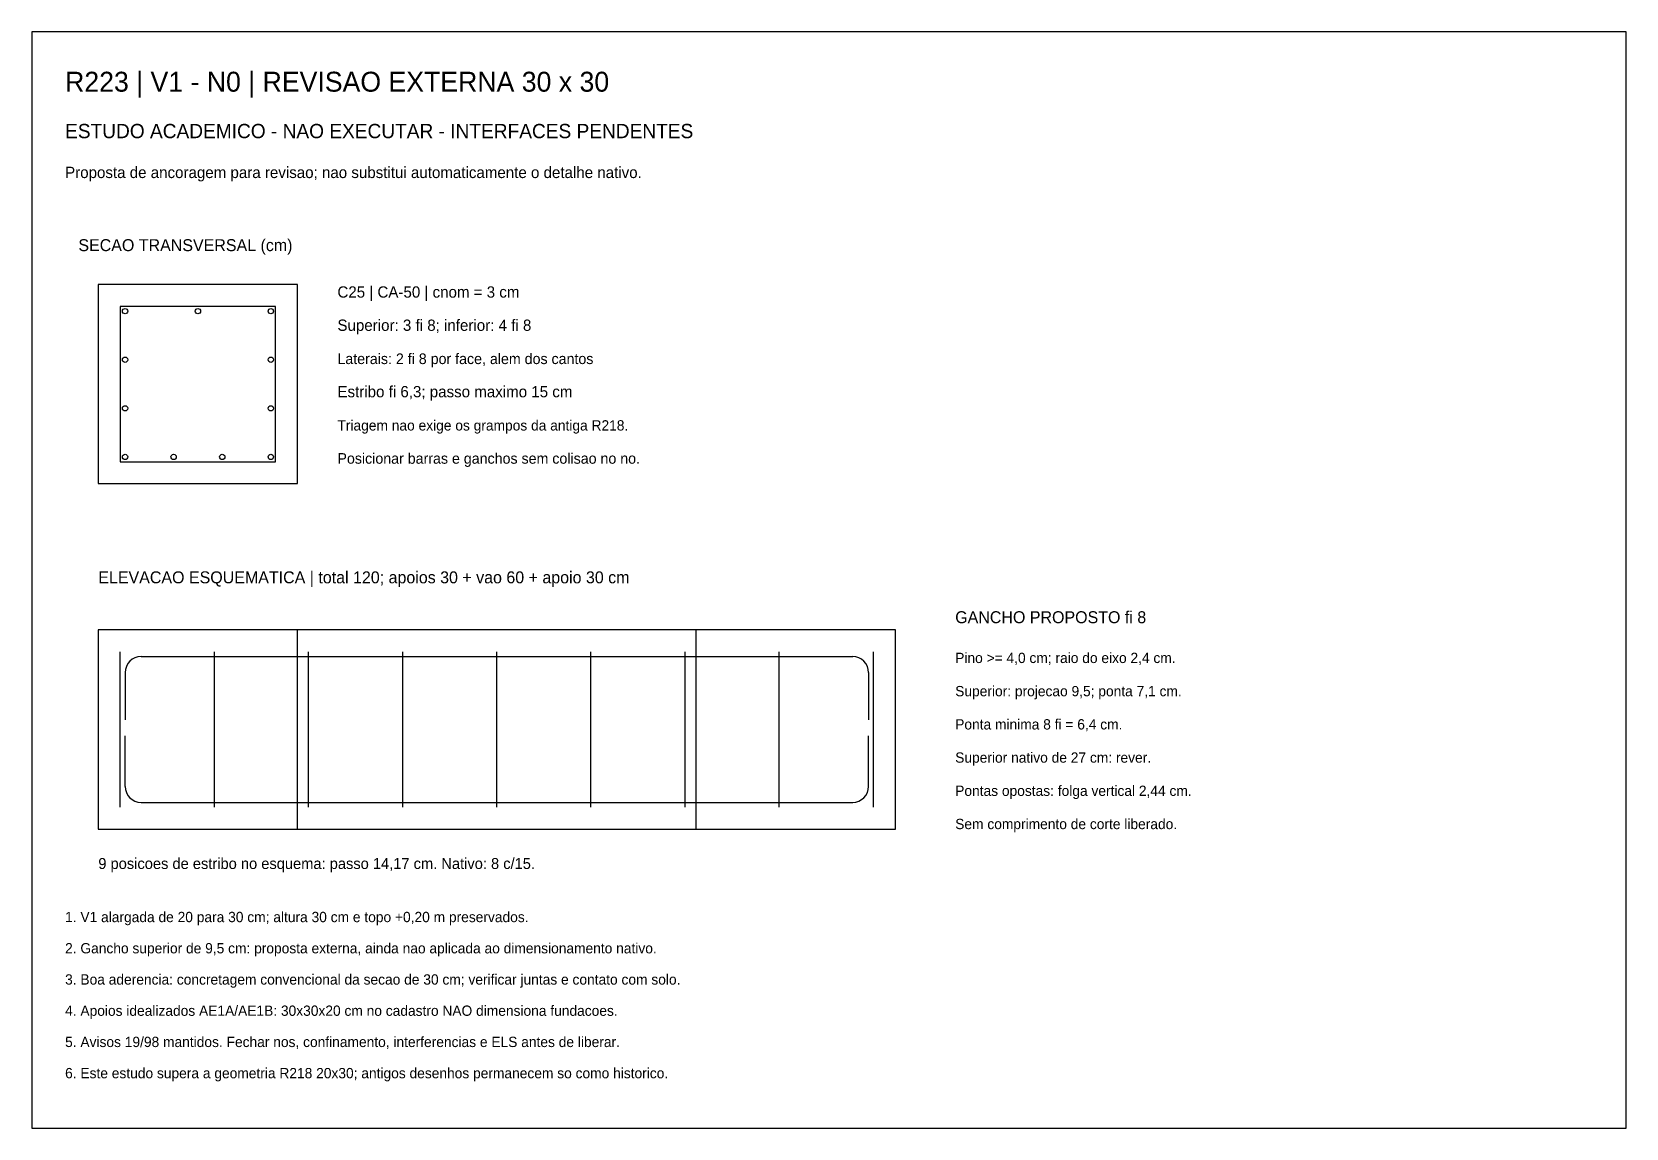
# Model space of a CAD drawing. Extents: x 0 to 240, y 0 to 165.
import ezdxf

# ---------------------------------------------------------------- set-up
doc = ezdxf.new("R2010")
doc.units = 0

msp = doc.modelspace()

# ---------------------------------------------------------------- linework, layer by layer
at = {"layer": 'R223_ESTUDO', "color": 7}
for p, q in [((240, 165), (0, 165)), ((0, 165), (0, 0)), ((240, 0), (240, 165)), ((40, 127), (10, 127)), ((10, 127), (10, 97)), ((40, 97), (40, 127)), ((10, 97), (40, 97)), ((130, 75), (10, 75)), ((10, 75), (10, 45)), ((130, 45), (130, 75)), ((10, 45), (130, 45)), ((0, 0), (240, 0))]:
    msp.add_line(p, q, dxfattribs=at)
at = {"layer": 'R223_ESTUDO', "color": 3}
for p, q in [((36.69, 123.69), (13.31, 123.69)), ((13.31, 123.69), (13.31, 100.31)), ((36.69, 100.31), (36.69, 123.69)), ((13.31, 100.31), (36.69, 100.31)), ((13.31, 48.31), (13.31, 71.69)), ((27.49, 48.31), (27.49, 71.69)), ((41.66, 48.31), (41.66, 71.69)), ((55.83, 48.31), (55.83, 71.69)), ((70, 48.31), (70, 71.69)), ((84.17, 48.31), (84.17, 71.69)), ((98.34, 48.31), (98.34, 71.69)), ((112.51, 48.31), (112.51, 71.69)), ((126.69, 48.31), (126.69, 71.69))]:
    msp.add_line(p, q, dxfattribs=at)
at = {"layer": 'R223_ESTUDO', "color": 8}
for p, q in [((40, 45), (40, 75)), ((100, 45), (100, 75))]:
    msp.add_line(p, q, dxfattribs=at)
at = {"layer": 'R223_ESTUDO', "color": 2}
for p, q in [((16.43, 70.97), (123.57, 70.97)), ((14.03, 68.57), (14.03, 61.47)), ((125.97, 68.57), (125.97, 61.47))]:
    msp.add_line(p, q, dxfattribs=at)
at = {"layer": 'R223_ESTUDO', "color": 4}
for p, q in [((14.03, 51.43), (14.03, 59.03)), ((125.97, 51.43), (125.97, 59.03)), ((16.43, 49.03), (123.57, 49.03))]:
    msp.add_line(p, q, dxfattribs=at)
at = {"layer": 'R223_ESTUDO', "color": 7}
for centre in [(14.03, 122.97), (25, 122.97), (35.97, 122.97), (14.03, 101.03), (21.34, 101.03), (28.66, 101.03), (35.97, 101.03)]:
    msp.add_circle(centre, 0.4, dxfattribs=at)
at = {"layer": 'R223_ESTUDO', "color": 4}
for centre in [(14.03, 115.66), (35.97, 115.66), (14.03, 108.34), (35.97, 108.34)]:
    msp.add_circle(centre, 0.4, dxfattribs=at)
at = {"layer": 'R223_ESTUDO', "color": 2}
for centre, start, end in [((16.43, 68.57), 90, 180), ((123.57, 68.57), 0, 90)]:
    msp.add_arc(centre, 2.4, start, end, dxfattribs=at)
at = {"layer": 'R223_ESTUDO', "color": 4}
for centre, start, end in [((16.43, 51.43), 180, 270), ((123.57, 51.43), 270, 360)]:
    msp.add_arc(centre, 2.4, start, end, dxfattribs=at)

# ---------------------------------------------------------------- texts
at = {"layer": 'R223_ESTUDO', "color": 3}
for s, height, p in [('R223 | V1 - N0 | REVISAO EXTERNA 30 x 30', 3, (5, 156)), ('Estribo fi 6,3; passo maximo 15 cm', 1.7, (46, 110)), ('9 posicoes de estribo no esquema: passo 14,17 cm. Nativo: 8 c/15.', 1.65, (10, 39))]:
    msp.add_text(s, height=height, dxfattribs=at).set_placement(p)
at = {"layer": 'R223_ESTUDO', "color": 1}
for s, height, p in [('ESTUDO ACADEMICO - NAO EXECUTAR - INTERFACES PENDENTES', 2.15, (5, 149)), ('Posicionar barras e ganchos sem colisao no no.', 1.6, (46, 100)), ('Superior nativo de 27 cm: rever.', 1.55, (139, 55)), ('Sem comprimento de corte liberado.', 1.55, (139, 45)), ('2. Gancho superior de 9,5 cm: proposta externa, ainda nao aplicada ao dimensionamento nativo.', 1.55, (5, 26.3)), ('4. Apoios idealizados AE1A/AE1B: 30x30x20 cm no cadastro NAO dimensiona fundacoes.', 1.55, (5, 16.9)), ('5. Avisos 19/98 mantidos. Fechar nos, confinamento, interferencias e ELS antes de liberar.', 1.55, (5, 12.2))]:
    msp.add_text(s, height=height, dxfattribs=at).set_placement(p)
at = {"layer": 'R223_ESTUDO', "color": 7}
for s, height, p in [('Proposta de ancoragem para revisao; nao substitui automaticamente o detalhe nativo.', 1.7, (5, 143)), ('SECAO TRANSVERSAL (cm)', 1.8, (7, 132)), ('C25 | CA-50 | cnom = 3 cm', 1.7, (46, 125)), ('Superior: 3 fi 8; inferior: 4 fi 8', 1.7, (46, 120)), ('Triagem nao exige os grampos da antiga R218.', 1.55, (46, 105)), ('ELEVACAO ESQUEMATICA | total 120; apoios 30 + vao 60 + apoio 30 cm', 1.8, (10, 82)), ('Pino >= 4,0 cm; raio do eixo 2,4 cm.', 1.55, (139, 70)), ('Superior: projecao 9,5; ponta 7,1 cm.', 1.55, (139, 65)), ('Ponta minima 8 fi = 6,4 cm.', 1.55, (139, 60)), ('Pontas opostas: folga vertical 2,44 cm.', 1.55, (139, 50)), ('1. V1 alargada de 20 para 30 cm; altura 30 cm e topo +0,20 m preservados.', 1.55, (5, 31)), ('3. Boa aderencia: concretagem convencional da secao de 30 cm; verificar juntas e contato com solo.', 1.55, (5, 21.6)), ('6. Este estudo supera a geometria R218 20x30; antigos desenhos permanecem so como historico.', 1.55, (5, 7.5))]:
    msp.add_text(s, height=height, dxfattribs=at).set_placement(p)
at = {"layer": 'R223_ESTUDO', "color": 4}
msp.add_text('Laterais: 2 fi 8 por face, alem dos cantos', height=1.6, dxfattribs=at).set_placement((46, 115))
at = {"layer": 'R223_ESTUDO', "color": 2}
msp.add_text('GANCHO PROPOSTO fi 8', height=1.8, dxfattribs=at).set_placement((139, 76))

doc.saveas('drawing.dxf')
